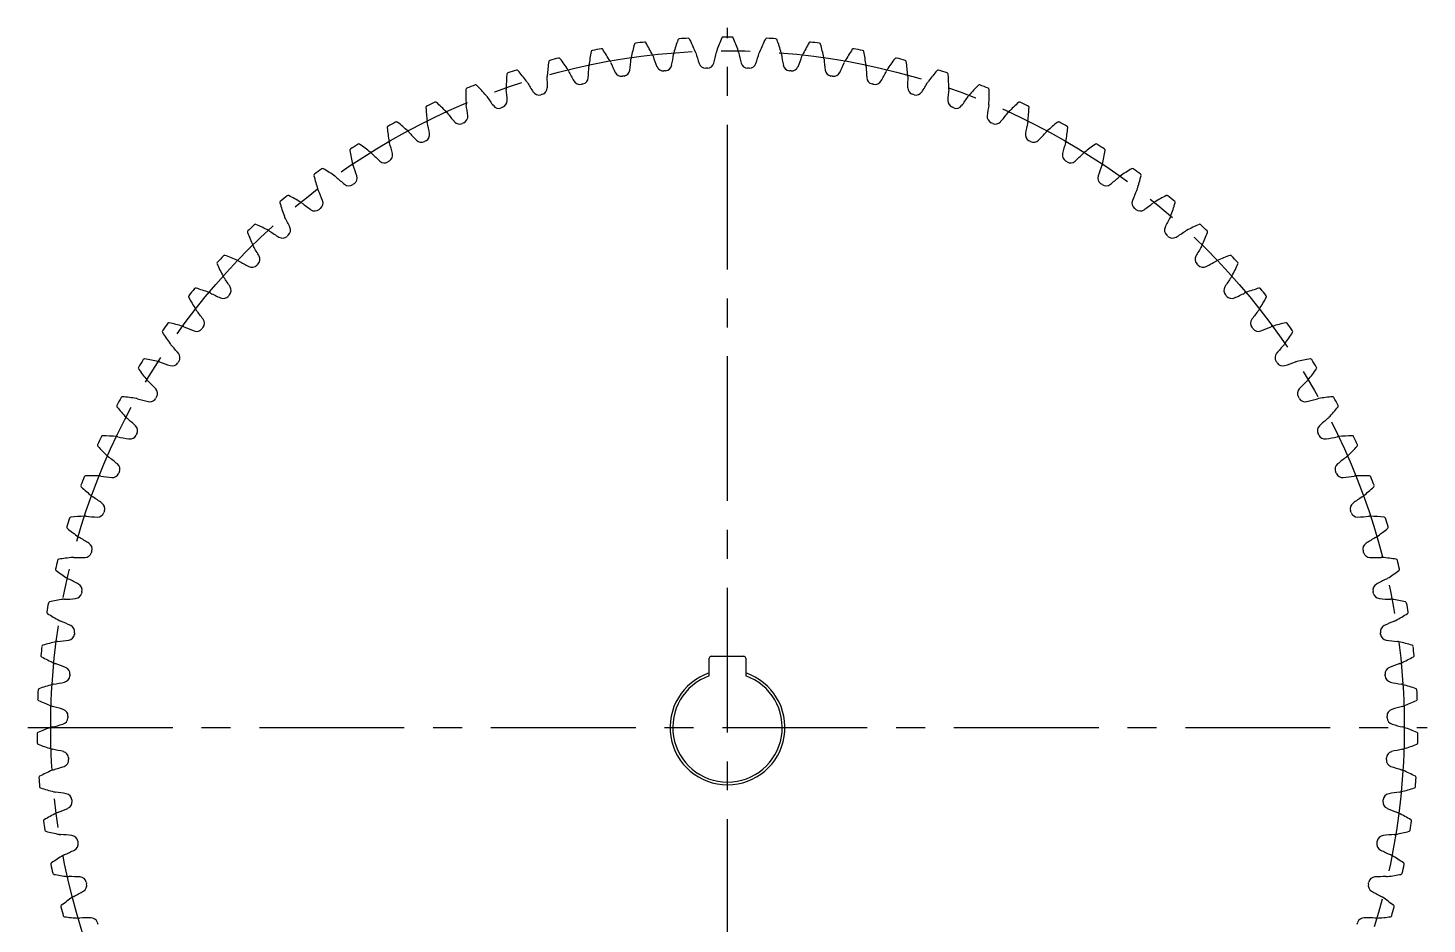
# Model space of a CAD drawing. Extents: x -1 to 234, y -13 to 176.
# Drawn here: x -1 to 152.5, y 64.2 to 162.5 of the extents above; entities that cross this region are included whole.
import ezdxf

# ---------------------------------------------------------------- set-up
doc = ezdxf.new("R2010")
doc.units = 0
doc.header["$LTSCALE"] = 0.5
doc.linetypes.add('CENTER', pattern=[50.8, 31.75, -6.35, 6.35, -6.35])
doc.layers.add('MSM_CENTER', color=1, linetype='CENTER')
doc.layers.add('MSM_CONTINUOUS', color=7, linetype='CONTINUOUS')

msp = doc.modelspace()

# ---------------------------------------------------------------- linework, layer by layer
at = {"layer": 'MSM_CENTER'}
for p, q in [((75.75, 9), (75.75, 162.5)), ((-1, 85.75), (152.5, 85.75))]:
    msp.add_line(p, q, dxfattribs=at)
msp.add_circle((75.75, 85.75), 74.25, dxfattribs=at)
at = {"layer": 'MSM_CONTINUOUS'}
for p, q in [((73.75, 91.41), (73.75, 93.35)), ((73.95, 93.55), (77.55, 93.55)), ((77.75, 93.35), (77.75, 91.41))]:
    msp.add_line(p, q, dxfattribs=at)
for centre, radius, start, end in [((93.72, 153.17), 24.75, 161.039, 164.5455), ((70.46, 161.16), 0.15, 94.0158, 161.039), ((75.75, 85.75), 75.75, 93.2569, 94.0158), ((71.45, 161.23), 0.15, 26.2337, 93.2569), ((49.39, 150.35), 24.75, 22.7273, 26.2337), ((97.96, 151.9), 24.75, 157.4026, 160.9091), ((75.25, 161.35), 0.15, 90.3795, 157.4026), ((75.75, 85.75), 75.75, 89.6205, 90.3795), ((76.25, 161.35), 0.15, 22.5974, 89.6205), ((53.54, 151.9), 24.75, 19.0909, 22.5974), ((102.11, 150.35), 24.75, 153.7663, 157.2727), ((80.05, 161.23), 0.15, 86.7431, 153.7663), ((75.75, 85.75), 75.75, 85.9842, 86.7431), ((81.04, 161.16), 0.15, 18.961, 85.9841), ((57.78, 153.17), 24.75, 15.4545, 18.961), ((85.04, 154.9), 24.75, 168.3117, 171.8182), ((60.95, 159.89), 0.15, 101.2886, 168.3117), ((75.75, 85.75), 75.75, 100.5296, 101.2886), ((61.93, 160.08), 0.15, 33.5065, 100.5297), ((41.42, 146.5), 24.75, 30, 33.5065), ((89.41, 154.18), 24.75, 164.6754, 168.1818), ((65.68, 160.68), 0.15, 97.6522, 164.6754), ((75.75, 85.75), 75.75, 96.8933, 97.6522), ((66.68, 160.8), 0.15, 29.8701, 96.8933), ((45.34, 148.55), 24.75, 26.3636, 29.8701), ((71.07, 159.43), 1.25, 164.5455, 171.8007), ((71.07, 159.43), 1.25, 15.472, 22.7273), ((93.47, 165.66), 22, 195.5241, 198.7191), ((53, 164.37), 22, 344.9173, 348.1122), ((75.75, 159.58), 1.25, 160.9091, 168.1644), ((75.75, 159.58), 1.25, 11.8356, 19.0909), ((98.5, 164.37), 22, 191.8878, 195.0827), ((58.03, 165.66), 22, 341.2809, 344.4759), ((80.43, 159.43), 1.25, 157.2727, 164.528), ((80.43, 159.43), 1.25, 8.1993, 15.4546), ((106.16, 148.55), 24.75, 150.1299, 153.6364), ((84.82, 160.8), 0.15, 83.1067, 150.13), ((75.75, 85.75), 75.75, 82.3478, 83.1067), ((85.82, 160.68), 0.15, 15.3245, 82.3477), ((62.09, 154.18), 24.75, 11.8182, 15.3246), ((110.08, 146.5), 24.75, 146.4935, 150), ((89.57, 160.08), 0.15, 79.4704, 146.4936), ((75.75, 85.75), 75.75, 78.7114, 79.4704), ((90.55, 159.89), 0.15, 11.6883, 78.7113), ((66.46, 154.9), 24.75, 8.1818, 11.6883), ((80.64, 155.35), 24.75, 171.9481, 175.4545), ((56.28, 158.8), 0.15, 104.9249, 171.9481), ((75.75, 85.75), 75.75, 104.166, 104.9249), ((57.25, 159.05), 0.15, 37.1428, 104.166), ((37.64, 144.2), 24.75, 33.6364, 37.1428), ((38.53, 158.64), 22, 355.8264, 359.0213), ((61.78, 158.25), 1.25, 171.8182, 179.0734), ((61.78, 158.25), 1.25, 22.7447, 30), ((83.21, 167.25), 22, 202.7969, 205.9918), ((43.23, 160.86), 22, 352.19, 355.385), ((66.4, 158.99), 1.25, 168.1818, 175.4371), ((66.4, 158.99), 1.25, 19.1084, 26.3636), ((88.36, 166.62), 22, 199.1605, 202.3554), ((68.71, 158.54), 0.75, 202.3554, 275.5249), ((68.89, 158.55), 0.75, 275.3842, 348.5537), ((48.06, 162.77), 22, 348.5537, 351.7486), ((73.34, 158.84), 0.75, 198.7191, 271.8886), ((73.52, 158.84), 0.75, 271.7478, 344.9173), ((77.98, 158.84), 0.75, 195.0827, 268.2522), ((78.16, 158.84), 0.75, 268.1114, 341.2809), ((103.44, 162.77), 22, 188.2514, 191.4463), ((82.61, 158.55), 0.75, 191.4464, 264.6158), ((82.79, 158.54), 0.75, 264.4751, 337.6446), ((63.14, 166.62), 22, 337.6446, 340.8395), ((85.1, 158.99), 1.25, 153.6363, 160.8916), ((85.1, 158.99), 1.25, 4.5629, 11.8182), ((108.27, 160.86), 22, 184.615, 187.81), ((68.29, 167.25), 22, 334.0082, 337.2031), ((89.72, 158.25), 1.25, 150, 157.2553), ((89.72, 158.25), 1.25, 0.9266, 8.1818), ((112.97, 158.64), 22, 180.9787, 184.1736), ((113.86, 144.2), 24.75, 142.8572, 146.3636), ((94.25, 159.05), 0.15, 75.834, 142.8572), ((75.75, 85.75), 75.75, 75.0751, 75.834), ((95.22, 158.8), 0.15, 8.0519, 75.075), ((70.86, 155.35), 24.75, 4.5455, 8.0519), ((76.21, 155.52), 24.75, 175.5845, 179.0909), ((51.69, 157.42), 0.15, 108.5613, 175.5845), ((75.75, 85.75), 75.75, 107.8024, 108.5613), ((52.64, 157.73), 0.15, 40.7792, 107.8023), ((34.01, 141.66), 24.75, 37.2727, 40.7792), ((52.71, 155.9), 1.25, 30.0175, 37.2727), ((57.21, 157.22), 1.25, 175.4545, 182.7098), ((33.99, 156.14), 22, 359.4627, 2.6577), ((57.21, 157.22), 1.25, 26.3811, 33.6364), ((78.02, 167.56), 22, 206.4332, 209.6282), ((59.55, 157.06), 0.75, 209.6282, 282.7977), ((59.73, 157.1), 0.75, 282.6569, 355.8264), ((64.11, 157.94), 0.75, 205.9918, 279.1613), ((75.75, 85.75), 72.38, 99.0205, 99.1613), ((64.28, 157.97), 0.75, 279.0205, 352.19), ((75.75, 85.75), 72.38, 95.3842, 95.5249), ((75.75, 85.75), 72.38, 91.7478, 91.8886), ((75.75, 85.75), 72.38, 88.1114, 88.2522), ((75.75, 85.75), 72.38, 84.4751, 84.6158), ((87.22, 157.97), 0.75, 187.81, 260.9795), ((75.75, 85.75), 72.38, 80.8387, 80.9795), ((87.39, 157.94), 0.75, 260.8387, 334.0082), ((91.77, 157.1), 0.75, 184.1736, 257.3431), ((91.95, 157.06), 0.75, 257.2023, 330.3718), ((73.48, 167.56), 22, 330.3718, 333.5668), ((94.29, 157.22), 1.25, 146.3636, 153.6189), ((117.51, 156.14), 22, 177.3423, 180.5373), ((94.29, 157.22), 1.25, 357.2902, 4.5455), ((98.79, 155.9), 1.25, 142.7273, 149.9825), ((117.49, 141.66), 24.75, 139.2208, 142.7273), ((98.86, 157.73), 0.15, 72.1976, 139.2209), ((75.75, 85.75), 75.75, 71.4387, 72.1976), ((99.81, 157.42), 0.15, 4.4155, 71.4386), ((75.29, 155.52), 24.75, 0.9091, 4.4155), ((47.19, 155.75), 0.15, 112.1976, 179.2208), ((71.79, 155.41), 24.75, 179.2208, 182.7273), ((75.75, 85.75), 75.75, 111.4387, 112.1976), ((48.12, 156.12), 0.15, 44.4155, 111.4387), ((30.55, 138.9), 24.75, 40.9091, 44.4155), ((48.31, 154.29), 1.25, 33.6538, 40.9091), ((52.71, 155.9), 1.25, 179.0909, 186.3462), ((29.61, 153.35), 22, 3.0991, 6.2941), ((72.83, 167.54), 22, 210.0696, 213.2645), ((55.06, 155.89), 0.75, 213.2645, 286.434), ((75.75, 85.75), 72.38, 106.2932, 106.434), ((55.23, 155.94), 0.75, 286.2932, 359.4627), ((75.75, 85.75), 72.38, 102.6569, 102.7977), ((75.75, 85.75), 72.38, 77.2023, 77.3431), ((96.27, 155.94), 0.75, 180.5373, 253.7068), ((75.75, 85.75), 72.38, 73.566, 73.7068), ((96.44, 155.89), 0.75, 253.566, 326.7355), ((78.67, 167.54), 22, 326.7355, 329.9304), ((121.89, 153.35), 22, 173.7059, 176.9009), ((98.79, 155.9), 1.25, 353.6538, 0.9091), ((103.19, 154.29), 1.25, 139.0909, 146.3462), ((120.95, 138.9), 24.75, 135.5845, 139.0909), ((103.38, 156.12), 0.15, 68.5613, 135.5845), ((75.75, 85.75), 75.75, 67.8024, 68.5613), ((104.31, 155.75), 0.15, 0.7792, 67.8022), ((79.71, 155.41), 24.75, 357.2727, 0.7792), ((42.81, 153.79), 0.15, 115.834, 182.8572), ((67.38, 155.02), 24.75, 182.8572, 186.3636), ((75.75, 85.75), 75.75, 115.0751, 115.834), ((43.71, 154.22), 0.15, 48.0519, 115.0751), ((27.27, 135.93), 24.75, 44.5455, 48.0519), ((48.31, 154.29), 1.25, 182.7273, 189.9825), ((25.41, 150.28), 22, 6.7355, 9.9304), ((67.65, 167.19), 22, 213.7059, 216.9009), ((50.66, 154.43), 0.75, 216.9009, 290.0704), ((75.75, 85.75), 72.38, 109.9296, 110.0704), ((50.82, 154.5), 0.75, 289.9296, 3.0991), ((100.68, 154.5), 0.75, 176.9009, 250.0704), ((75.75, 85.75), 72.38, 69.9296, 70.0704), ((100.84, 154.43), 0.75, 249.9296, 323.0991), ((83.85, 167.19), 22, 323.0991, 326.2941), ((126.09, 150.28), 22, 170.0696, 173.2645), ((103.19, 154.29), 1.25, 350.0175, 357.2728), ((124.23, 135.93), 24.75, 131.9481, 135.4545), ((107.79, 154.22), 0.15, 64.9249, 131.9482), ((75.75, 85.75), 75.75, 64.166, 64.9249), ((84.12, 155.02), 24.75, 353.6364, 357.1428), ((108.69, 153.79), 0.15, 357.1428, 64.1659), ((75.75, 85.75), 75.75, 118.7114, 119.4704), ((39.43, 152.05), 0.15, 51.6883, 118.7114), ((24.18, 132.75), 24.75, 48.1818, 51.6883), ((44.02, 152.42), 1.25, 186.3636, 193.6189), ((21.42, 146.96), 22, 10.3718, 13.5668), ((44.02, 152.42), 1.25, 37.2902, 44.5455), ((62.5, 166.52), 22, 217.3423, 220.5373), ((46.35, 152.7), 0.75, 220.5373, 293.7068), ((75.75, 85.75), 72.38, 113.566, 113.7068), ((46.51, 152.78), 0.75, 293.566, 6.7355), ((104.99, 152.78), 0.75, 173.2646, 246.434), ((75.75, 85.75), 72.38, 66.2932, 66.434), ((105.15, 152.7), 0.75, 246.2932, 319.4627), ((89, 166.52), 22, 319.4627, 322.6577), ((107.48, 152.42), 1.25, 135.4545, 142.7098), ((130.08, 146.96), 22, 166.4332, 169.6282), ((107.48, 152.42), 1.25, 346.3811, 353.6364), ((127.32, 132.75), 24.75, 128.3117, 131.8182), ((112.07, 152.05), 0.15, 61.2886, 128.3118), ((75.75, 85.75), 75.75, 60.5296, 61.2886), ((38.56, 151.57), 0.15, 119.4704, 186.4935), ((63, 154.35), 24.75, 186.4935, 190), ((39.85, 150.27), 1.25, 40.9266, 48.1818), ((57.4, 165.51), 22, 220.9787, 224.1736), ((42.32, 150.79), 0.75, 297.2023, 10.3718), ((109.18, 150.79), 0.75, 169.6282, 242.7977), ((94.1, 165.51), 22, 315.8264, 319.0213), ((111.65, 150.27), 1.25, 131.8182, 139.0734), ((88.5, 154.35), 24.75, 350, 353.5065), ((112.94, 151.57), 0.15, 353.5065, 60.5295), ((34.46, 149.08), 0.15, 123.1067, 190.1299), ((58.67, 153.4), 24.75, 190.1299, 193.6364), ((75.75, 85.75), 75.75, 122.3478, 123.1067), ((35.3, 149.62), 0.15, 55.3248, 122.3478), ((21.3, 129.39), 24.75, 51.8182, 55.3246), ((39.85, 150.27), 1.25, 190, 197.2553), ((17.65, 143.39), 22, 14.0082, 17.2031), ((42.16, 150.7), 0.75, 224.1736, 297.3431), ((75.75, 85.75), 72.38, 117.2023, 117.3431), ((75.75, 85.75), 72.38, 62.6569, 62.7977), ((109.34, 150.7), 0.75, 242.6569, 315.8264), ((133.85, 143.39), 22, 162.7969, 165.9918), ((111.65, 150.27), 1.25, 342.7447, 350), ((130.2, 129.39), 24.75, 124.6754, 128.1818), ((116.2, 149.62), 0.15, 57.6522, 124.6754), ((75.75, 85.75), 75.75, 56.8933, 57.6522), ((92.83, 153.4), 24.75, 346.3636, 349.8701), ((117.04, 149.08), 0.15, 349.8699, 56.8932), ((35.83, 147.86), 1.25, 193.6364, 200.8916), ((14.11, 139.59), 22, 17.6446, 20.8395), ((35.83, 147.86), 1.25, 44.5629, 51.8182), ((52.38, 164.19), 22, 224.615, 227.81), ((38.11, 148.44), 0.75, 227.81, 300.9795), ((75.75, 85.75), 72.38, 120.8387, 120.9795), ((38.26, 148.54), 0.75, 300.8387, 14.0082), ((113.24, 148.54), 0.75, 165.9918, 239.1613), ((75.75, 85.75), 72.38, 59.0205, 59.1613), ((113.39, 148.44), 0.75, 239.0205, 312.19), ((99.12, 164.19), 22, 312.19, 315.385), ((115.67, 147.86), 1.25, 128.1818, 135.4371), ((137.39, 139.59), 22, 159.1605, 162.3554), ((115.67, 147.86), 1.25, 339.1084, 346.3637), ((30.52, 146.33), 0.15, 126.7431, 193.7663), ((54.42, 152.18), 24.75, 193.7663, 197.2727), ((75.75, 85.75), 75.75, 125.9842, 126.7431), ((31.33, 146.92), 0.15, 58.961, 125.9841), ((18.65, 125.85), 24.75, 55.4545, 58.961), ((31.97, 145.21), 1.25, 48.1993, 55.4546), ((47.45, 162.55), 22, 228.2514, 231.4463), ((34.36, 146.03), 0.75, 304.4751, 17.6446), ((117.14, 146.03), 0.75, 162.3555, 235.5249), ((104.05, 162.55), 22, 308.5537, 311.7486), ((119.53, 145.21), 1.25, 124.5454, 131.8007), ((132.85, 125.85), 24.75, 121.039, 124.5455), ((120.17, 146.92), 0.15, 54.0158, 121.0391), ((75.75, 85.75), 75.75, 53.2569, 54.0158), ((97.08, 152.18), 24.75, 342.7273, 346.2337), ((120.98, 146.33), 0.15, 346.2335, 53.2568), ((31.97, 145.21), 1.25, 197.2727, 204.528), ((10.82, 135.57), 22, 21.2809, 24.4759), ((34.21, 145.93), 0.75, 231.4463, 304.6158), ((75.75, 85.75), 72.38, 124.4751, 124.6158), ((75.75, 85.75), 72.38, 55.3842, 55.5249), ((117.29, 145.93), 0.75, 235.3842, 308.5536), ((140.68, 135.57), 22, 155.5241, 158.7191), ((119.53, 145.21), 1.25, 335.472, 342.7273), ((26.77, 143.34), 0.15, 130.3795, 197.4026), ((50.25, 150.7), 24.75, 197.4026, 200.9091), ((75.75, 85.75), 75.75, 129.6205, 130.3795), ((27.54, 143.98), 0.15, 62.5974, 129.6206), ((16.22, 122.14), 24.75, 59.0909, 62.5974), ((28.29, 142.31), 1.25, 51.8356, 59.0909), ((42.64, 160.6), 22, 231.8878, 235.0827), ((30.62, 143.29), 0.75, 308.1114, 21.2809), ((120.88, 143.29), 0.75, 158.7191, 231.8886), ((108.86, 160.6), 22, 304.9173, 308.1122), ((123.21, 142.31), 1.25, 120.9091, 128.1644), ((135.28, 122.14), 24.75, 117.4026, 120.9091), ((123.96, 143.98), 0.15, 50.3795, 117.4027), ((75.75, 85.75), 75.75, 49.6205, 50.3795), ((101.25, 150.7), 24.75, 339.0909, 342.5974), ((124.73, 143.34), 0.15, 342.5974, 49.6204), ((28.29, 142.31), 1.25, 200.9091, 208.1644), ((7.79, 131.35), 22, 24.9173, 28.1122), ((30.48, 143.17), 0.75, 235.0827, 308.2522), ((75.75, 85.75), 72.38, 128.1114, 128.2522), ((75.75, 85.75), 72.38, 51.7478, 51.8886), ((121.02, 143.17), 0.75, 231.7478, 304.9173), ((143.71, 131.35), 22, 151.8878, 155.0827), ((123.21, 142.31), 1.25, 331.8356, 339.0909), ((23.22, 140.12), 0.15, 134.0158, 201.039), ((46.18, 148.95), 24.75, 201.039, 204.5455), ((75.75, 85.75), 75.75, 133.2569, 134.0158), ((23.94, 140.81), 0.15, 66.2337, 133.2569), ((14.03, 118.29), 24.75, 62.7273, 66.2337), ((24.8, 139.19), 1.25, 55.472, 62.7273), ((37.96, 158.35), 22, 235.5241, 238.7191), ((75.75, 85.75), 72.38, 131.7478, 131.8886), ((27.06, 140.31), 0.75, 311.7478, 24.9173), ((124.44, 140.31), 0.75, 155.0827, 228.2522), ((75.75, 85.75), 72.38, 48.1114, 48.2522), ((113.54, 158.35), 22, 301.2809, 304.4759), ((126.7, 139.19), 1.25, 117.2727, 124.528), ((137.47, 118.29), 24.75, 113.7663, 117.2727), ((127.56, 140.81), 0.15, 46.7431, 113.7663), ((75.75, 85.75), 75.75, 45.9842, 46.7431), ((105.32, 148.95), 24.75, 335.4545, 338.961), ((128.28, 140.12), 0.15, 338.961, 45.9841), ((24.8, 139.19), 1.25, 204.5455, 211.8007), ((5.03, 126.95), 22, 28.5537, 31.7486), ((26.93, 140.19), 0.75, 238.7191, 311.8886), ((124.57, 140.19), 0.75, 228.1114, 301.2809), ((146.47, 126.95), 22, 148.2514, 151.4463), ((126.7, 139.19), 1.25, 328.1993, 335.4546), ((19.88, 136.68), 0.15, 137.6522, 204.6753), ((75.75, 85.75), 75.75, 136.8933, 137.6522), ((20.56, 137.41), 0.15, 69.8703, 136.8933), ((12.09, 114.31), 24.75, 66.3636, 69.8701), ((21.51, 135.85), 1.25, 59.1084, 66.3636), ((33.43, 155.81), 22, 239.1605, 242.3554), ((23.7, 137.11), 0.75, 315.3842, 28.5537), ((127.8, 137.11), 0.75, 151.4464, 224.6158), ((118.07, 155.81), 22, 297.6446, 300.8395), ((129.99, 135.85), 1.25, 113.6364, 120.8916), ((139.41, 114.31), 24.75, 110.1299, 113.6364), ((130.94, 137.41), 0.15, 43.1067, 110.13), ((75.75, 85.75), 75.75, 42.3478, 43.1067), ((131.62, 136.68), 0.15, 335.3246, 42.3477), ((42.23, 146.95), 24.75, 204.6754, 208.1818), ((21.51, 135.85), 1.25, 208.1818, 215.4371), ((2.56, 122.38), 22, 32.19, 35.385), ((23.57, 136.98), 0.75, 242.3554, 315.5249), ((75.75, 85.75), 72.38, 135.3842, 135.5249), ((75.75, 85.75), 72.38, 44.4751, 44.6158), ((127.93, 136.98), 0.75, 224.4751, 297.6445), ((148.94, 122.38), 22, 144.615, 147.81), ((129.99, 135.85), 1.25, 324.5629, 331.8182), ((109.27, 146.95), 24.75, 331.8182, 335.3246), ((75.75, 85.75), 75.75, 140.5296, 141.2886), ((17.39, 133.81), 0.15, 73.5065, 140.5297), ((10.41, 110.22), 24.75, 70, 73.5065), ((20.54, 133.7), 0.75, 319.0205, 32.19), ((130.96, 133.7), 0.75, 147.81, 220.9795), ((141.09, 110.22), 24.75, 106.4935, 110), ((134.11, 133.81), 0.15, 39.4704, 106.4936), ((75.75, 85.75), 75.75, 38.7114, 39.4704), ((16.76, 133.03), 0.15, 141.2886, 208.3117), ((38.42, 144.7), 24.75, 208.3117, 211.8182), ((18.44, 132.31), 1.25, 62.7447, 70), ((29.07, 152.98), 22, 242.7969, 245.9918), ((20.43, 133.57), 0.75, 245.9918, 319.1613), ((75.75, 85.75), 72.38, 139.0205, 139.1613), ((75.75, 85.75), 72.38, 40.8387, 40.9795), ((131.07, 133.57), 0.75, 220.8387, 294.0082), ((122.43, 152.98), 22, 294.0082, 297.2031), ((133.06, 132.31), 1.25, 110, 117.2553), ((113.08, 144.7), 24.75, 328.1818, 331.6883), ((134.74, 133.03), 0.15, 331.6881, 38.7113), ((18.44, 132.31), 1.25, 211.8182, 219.0734), ((0.38, 117.67), 22, 35.8264, 39.0213), ((17.61, 130.11), 0.75, 322.6569, 35.8264), ((133.89, 130.11), 0.75, 144.1736, 217.3431), ((151.12, 117.67), 22, 140.9787, 144.1736), ((133.06, 132.31), 1.25, 320.9266, 328.1818), ((13.88, 129.19), 0.15, 144.9249, 211.9481), ((34.75, 142.21), 24.75, 211.9481, 215.4545), ((75.75, 85.75), 75.75, 144.166, 144.9249), ((14.46, 130.01), 0.15, 77.1428, 144.166), ((8.99, 106.03), 24.75, 73.6364, 77.1428), ((15.61, 128.58), 1.25, 66.3811, 73.6364), ((24.9, 149.88), 22, 246.4332, 249.6282), ((17.51, 129.96), 0.75, 249.6282, 322.7977), ((75.75, 85.75), 72.38, 142.6569, 142.7977), ((75.75, 85.75), 72.38, 37.2023, 37.3431), ((133.99, 129.96), 0.75, 217.2023, 290.3718), ((126.6, 149.88), 22, 290.3718, 293.5668), ((135.89, 128.58), 1.25, 106.3636, 113.6189), ((142.51, 106.03), 24.75, 102.8572, 106.3636), ((116.75, 142.21), 24.75, 324.5455, 328.0519), ((137.04, 130.01), 0.15, 35.834, 102.8572), ((75.75, 85.75), 75.75, 35.0751, 35.834), ((137.62, 129.19), 0.15, 328.0517, 35.075), ((15.61, 128.58), 1.25, 215.4545, 222.7098), ((-1.49, 112.82), 22, 39.4627, 42.6577), ((152.99, 112.82), 22, 137.3423, 140.5373), ((135.89, 128.58), 1.25, 317.2902, 324.5455), ((75.75, 85.75), 75.75, 147.8024, 148.5613), ((11.78, 126.03), 0.15, 80.779, 147.8024), ((7.83, 101.75), 24.75, 77.2727, 80.7792), ((13.01, 124.68), 1.25, 70.0175, 77.2727), ((75.75, 85.75), 72.38, 146.2932, 146.434), ((14.92, 126.33), 0.75, 326.2932, 39.4627), ((136.58, 126.33), 0.75, 140.5373, 213.7068), ((75.75, 85.75), 72.38, 33.566, 33.7068), ((138.49, 124.68), 1.25, 102.7273, 109.9825), ((143.67, 101.75), 24.75, 99.2208, 102.7273), ((139.72, 126.03), 0.15, 32.1976, 99.2209), ((75.75, 85.75), 75.75, 31.4387, 32.1976), ((11.25, 125.18), 0.15, 148.5613, 215.5844), ((31.25, 139.5), 24.75, 215.5845, 219.0909), ((20.94, 146.53), 22, 250.0696, 253.2645), ((14.82, 126.18), 0.75, 253.2645, 326.434), ((136.68, 126.18), 0.75, 213.566, 286.7354), ((130.56, 146.53), 22, 286.7355, 289.9304), ((120.25, 139.5), 24.75, 320.9091, 324.4155), ((140.25, 125.18), 0.15, 324.4155, 31.4386), ((13.01, 124.68), 1.25, 219.0909, 226.3462), ((-3.05, 107.87), 22, 43.0991, 46.2941), ((12.47, 122.39), 0.75, 329.9296, 43.0991), ((139.03, 122.39), 0.75, 136.9009, 210.0704), ((154.55, 107.87), 22, 133.7059, 136.9009), ((138.49, 124.68), 1.25, 313.6538, 320.9091), ((75.75, 85.75), 75.75, 151.4387, 152.1976), ((9.35, 121.89), 0.15, 84.4155, 151.4388), ((6.96, 97.41), 24.75, 80.9091, 84.4155), ((10.67, 120.62), 1.25, 73.6538, 80.9091), ((17.19, 142.93), 22, 253.7059, 256.9009), ((12.38, 122.23), 0.75, 256.9009, 330.0704), ((75.75, 85.75), 72.38, 149.9296, 150.0704), ((75.75, 85.75), 72.38, 29.9296, 30.0704), ((139.12, 122.23), 0.75, 209.9296, 283.0991), ((134.31, 142.93), 22, 283.0991, 286.2941), ((140.83, 120.62), 1.25, 99.0909, 106.3462), ((144.54, 97.41), 24.75, 95.5845, 99.0909), ((142.15, 121.89), 0.15, 28.5613, 95.5845), ((75.75, 85.75), 75.75, 27.8024, 28.5613), ((8.88, 121.01), 0.15, 152.1976, 219.2208), ((27.94, 136.57), 24.75, 219.2208, 222.7273), ((10.67, 120.62), 1.25, 222.7273, 229.9825), ((140.83, 120.62), 1.25, 310.0175, 317.2728), ((123.56, 136.57), 24.75, 317.2727, 320.7792), ((142.62, 121.01), 0.15, 320.779, 27.8022), ((-4.29, 102.83), 22, 46.7355, 49.9304), ((10.27, 118.3), 0.75, 333.566, 46.7355), ((141.23, 118.3), 0.75, 133.2646, 206.434), ((155.79, 102.83), 22, 130.0696, 133.2645), ((6.78, 116.7), 0.15, 155.834, 222.8572), ((75.75, 85.75), 75.75, 155.0751, 155.834), ((7.19, 117.61), 0.15, 88.0519, 155.0751), ((6.36, 93.02), 24.75, 84.5455, 88.0519), ((8.59, 116.42), 1.25, 77.2902, 84.5455), ((13.68, 139.1), 22, 257.3423, 260.5373), ((10.19, 118.14), 0.75, 260.5373, 333.7068), ((75.75, 85.75), 72.38, 153.566, 153.7068), ((75.75, 85.75), 72.38, 26.2932, 26.434), ((141.31, 118.14), 0.75, 206.2932, 279.4627), ((137.82, 139.1), 22, 279.4627, 282.6577), ((142.91, 116.42), 1.25, 95.4545, 102.7098), ((145.14, 93.02), 24.75, 91.9481, 95.4545), ((144.31, 117.61), 0.15, 24.9249, 91.9482), ((75.75, 85.75), 75.75, 24.166, 24.9249), ((144.72, 116.7), 0.15, 317.1426, 24.1659), ((24.81, 133.43), 24.75, 222.8572, 226.3636), ((8.59, 116.42), 1.25, 226.3636, 233.6189), ((-5.22, 97.72), 22, 50.3718, 53.5668), ((156.72, 97.72), 22, 126.4332, 129.6282), ((142.91, 116.42), 1.25, 306.3811, 313.6364), ((126.69, 133.43), 24.75, 313.6364, 317.1428), ((8.27, 113.92), 0.75, 264.1736, 337.3431), ((8.34, 114.08), 0.75, 337.2023, 50.3718), ((75.75, 85.75), 72.38, 157.2023, 157.3431), ((143.16, 114.08), 0.75, 129.6282, 202.7977), ((75.75, 85.75), 72.38, 22.6569, 22.7977), ((143.23, 113.92), 0.75, 202.6569, 275.8264), ((4.95, 112.26), 0.15, 159.4704, 226.4935), ((75.75, 85.75), 75.75, 158.7114, 159.4704), ((21.89, 130.1), 24.75, 226.4935, 230), ((5.31, 113.2), 0.15, 91.6885, 158.7115), ((6.03, 88.61), 24.75, 88.1818, 91.6883), ((6.78, 112.1), 1.25, 80.9266, 88.1818), ((10.43, 135.06), 22, 260.9787, 264.1736), ((141.07, 135.06), 22, 275.8264, 279.0213), ((144.72, 112.1), 1.25, 91.8182, 99.0734), ((145.47, 88.61), 24.75, 88.3117, 91.8182), ((129.61, 130.1), 24.75, 310, 313.5065), ((146.19, 113.2), 0.15, 21.2886, 88.3118), ((75.75, 85.75), 75.75, 20.5296, 21.2886), ((146.55, 112.26), 0.15, 313.5063, 20.5295), ((6.78, 112.1), 1.25, 230, 237.2553), ((-5.81, 92.56), 22, 54.0082, 57.2031), ((157.31, 92.56), 22, 122.7969, 125.9918), ((144.72, 112.1), 1.25, 302.7447, 310), ((6.62, 109.58), 0.75, 267.81, 340.9795), ((6.68, 109.75), 0.75, 340.8387, 54.0082), ((75.75, 85.75), 72.38, 160.8387, 160.9795), ((144.82, 109.75), 0.75, 125.9918, 199.1613), ((75.75, 85.75), 72.38, 19.0205, 19.1613), ((144.88, 109.58), 0.75, 199.0205, 272.19), ((3.41, 107.72), 0.15, 163.1067, 230.1299), ((75.75, 85.75), 75.75, 162.3478, 163.1067), ((19.18, 126.6), 24.75, 230.1299, 233.6364), ((3.71, 108.67), 0.15, 95.3248, 162.3479), ((5.99, 84.18), 24.75, 91.8182, 95.3246), ((5.25, 107.67), 1.25, 84.5629, 91.8182), ((7.43, 130.82), 22, 264.615, 267.81), ((144.07, 130.82), 22, 272.19, 275.385), ((146.25, 107.67), 1.25, 88.1818, 95.4371), ((145.51, 84.18), 24.75, 84.6754, 88.1818), ((132.32, 126.6), 24.75, 306.3636, 309.8701), ((147.79, 108.67), 0.15, 17.6522, 84.6754), ((75.75, 85.75), 75.75, 16.8933, 17.6522), ((148.09, 107.72), 0.15, 309.8699, 16.8932), ((5.25, 107.67), 1.25, 233.6364, 240.8916), ((-6.08, 87.37), 22, 57.6446, 60.8395), ((5.29, 105.32), 0.75, 344.4751, 57.6446), ((146.21, 105.32), 0.75, 122.3555, 195.5249), ((157.58, 87.37), 22, 119.1605, 122.3554), ((146.25, 107.67), 1.25, 299.1084, 306.3637), ((6.23, 79.76), 24.75, 95.4545, 98.961), ((4, 103.16), 1.25, 88.1993, 95.4546), ((4.71, 126.39), 22, 268.2514, 271.4463), ((5.25, 105.15), 0.75, 271.4463, 344.6158), ((75.75, 85.75), 72.38, 164.4751, 164.6158), ((75.75, 85.75), 72.38, 15.3842, 15.5249), ((146.25, 105.15), 0.75, 195.3842, 268.5536), ((146.79, 126.39), 22, 268.5537, 271.7486), ((147.5, 103.16), 1.25, 84.5455, 91.8007), ((145.27, 79.76), 24.75, 81.039, 84.5455), ((2.16, 103.09), 0.15, 166.7431, 233.7662), ((75.75, 85.75), 75.75, 165.9842, 166.7431), ((16.71, 122.93), 24.75, 233.7663, 237.2727), ((2.4, 104.06), 0.15, 98.9608, 165.9842), ((134.79, 122.93), 24.75, 302.7273, 306.2337), ((149.1, 104.06), 0.15, 14.0158, 81.0391), ((75.75, 85.75), 75.75, 13.2569, 14.0158), ((149.34, 103.09), 0.15, 306.2335, 13.2568), ((4, 103.16), 1.25, 237.2727, 244.528), ((-6.02, 82.18), 22, 61.2809, 64.4759), ((4.19, 100.81), 0.75, 348.1114, 61.2809), ((147.31, 100.81), 0.75, 118.7191, 191.8886), ((157.52, 82.18), 22, 115.5241, 118.7191), ((147.5, 103.16), 1.25, 295.472, 302.7273), ((6.75, 75.36), 24.75, 99.0909, 102.5974), ((3.04, 98.57), 1.25, 91.8356, 99.0909), ((2.27, 121.8), 22, 271.8878, 275.0827), ((4.16, 100.64), 0.75, 275.0827, 348.2522), ((75.75, 85.75), 72.38, 168.1114, 168.2522), ((75.75, 85.75), 72.38, 11.7478, 11.8886), ((147.34, 100.64), 0.75, 191.7478, 264.9173), ((149.23, 121.8), 22, 264.9173, 268.1122), ((148.46, 98.57), 1.25, 80.9091, 88.1644), ((144.75, 75.36), 24.75, 77.4026, 80.9091), ((1.21, 98.38), 0.15, 170.3795, 237.4026), ((75.75, 85.75), 75.75, 169.6205, 170.3795), ((14.47, 119.11), 24.75, 237.4026, 240.9091), ((1.39, 99.37), 0.15, 102.5974, 169.6206), ((137.03, 119.11), 24.75, 299.0909, 302.5974), ((150.11, 99.37), 0.15, 10.3795, 77.4027), ((75.75, 85.75), 75.75, 9.6205, 10.3795), ((150.29, 98.38), 0.15, 302.5974, 9.6204), ((3.04, 98.57), 1.25, 240.9091, 248.1644), ((-5.63, 77), 22, 64.9173, 68.1122), ((3.38, 96.25), 0.75, 351.7478, 64.9173), ((148.12, 96.25), 0.75, 115.0827, 188.2522), ((157.13, 77), 22, 111.8878, 115.0827), ((148.46, 98.57), 1.25, 291.8356, 299.0909), ((2.37, 93.93), 1.25, 95.472, 102.7273), ((0.14, 117.07), 22, 275.5241, 278.7191), ((3.36, 96.07), 0.75, 278.7191, 351.8886), ((75.75, 85.75), 72.38, 171.7478, 171.8886), ((75.75, 85.75), 72.38, 8.1114, 8.2522), ((148.14, 96.07), 0.75, 188.1114, 261.2809), ((151.36, 117.07), 22, 261.2809, 264.4759), ((149.13, 93.93), 1.25, 77.2727, 84.528), ((75.75, 85.75), 75.75, 173.2569, 174.0158), ((0.56, 93.63), 0.15, 174.0158, 241.039), ((0.67, 94.63), 0.15, 106.2335, 173.257), ((7.55, 71.01), 24.75, 102.7273, 106.2337), ((143.95, 71.01), 24.75, 73.7663, 77.2727), ((150.83, 94.63), 0.15, 6.7431, 73.7663), ((75.75, 85.75), 75.75, 5.9842, 6.7431), ((150.94, 93.63), 0.15, 298.961, 5.9841), ((12.47, 115.16), 24.75, 241.039, 244.5455), ((2.37, 93.93), 1.25, 244.5455, 251.8007), ((-4.91, 71.86), 22, 68.5537, 71.7486), ((2.86, 91.63), 0.75, 355.3842, 68.5537), ((73.95, 93.35), 0.2, 90, 180), ((77.55, 93.35), 0.2, 0, 90), ((148.64, 91.63), 0.75, 111.4464, 184.6158), ((156.41, 71.86), 22, 108.2514, 111.4463), ((149.13, 93.93), 1.25, 288.1993, 295.4546), ((139.03, 115.16), 24.75, 295.4545, 298.961), ((-1.7, 112.21), 22, 279.1605, 282.3554), ((2.85, 91.46), 0.75, 282.3554, 355.5249), ((75.75, 85.75), 72.38, 175.3842, 175.5249), ((75.75, 85.75), 6.3, 108.5094, 71.4906), ((75.75, 85.75), 6, 109.4712, 70.5288), ((75.75, 85.75), 72.38, 4.4751, 4.6158), ((148.65, 91.46), 0.75, 184.4751, 257.6446), ((153.2, 112.21), 22, 257.6446, 260.8395), ((75.75, 85.75), 75.75, 176.8933, 177.6522), ((0.26, 89.85), 0.15, 109.8699, 176.8933), ((8.62, 66.71), 24.75, 106.3636, 109.8701), ((2, 89.26), 1.25, 99.1084, 106.3637), ((149.5, 89.26), 1.25, 73.6364, 80.8916), ((142.88, 66.71), 24.75, 70.1299, 73.6364), ((151.24, 89.85), 0.15, 3.1067, 70.13), ((75.75, 85.75), 75.75, 2.3478, 3.1067), ((0.21, 88.85), 0.15, 177.6522, 244.6753), ((10.74, 111.08), 24.75, 244.6754, 248.1818), ((2, 89.26), 1.25, 248.1818, 255.4371), ((-3.86, 66.77), 22, 72.19, 75.385), ((2.64, 87), 0.75, 359.0205, 72.19), ((148.86, 87), 0.75, 107.81, 180.9795), ((155.36, 66.77), 22, 104.615, 107.81), ((149.5, 89.26), 1.25, 284.5629, 291.8182), ((140.76, 111.08), 24.75, 291.8182, 295.3246), ((151.29, 88.85), 0.15, 295.3246, 2.3477), ((-3.22, 107.25), 22, 282.7969, 285.9918), ((2.63, 86.82), 0.75, 285.9918, 359.1613), ((75.75, 85.75), 72.38, 179.0205, 179.1613), ((75.75, 85.75), 72.38, 0.8387, 0.9795), ((148.87, 86.82), 0.75, 180.8387, 254.0082), ((154.72, 107.25), 22, 254.0082, 257.2031), ((0.15, 85.05), 0.15, 113.5065, 180.5297), ((75.75, 85.75), 75.75, 180.5296, 181.2886), ((9.96, 62.49), 24.75, 110, 113.5065), ((1.93, 84.58), 1.25, 102.7447, 110), ((149.57, 84.58), 1.25, 70, 77.2553), ((141.54, 62.49), 24.75, 66.4935, 70), ((151.35, 85.05), 0.15, 359.4704, 66.4936), ((75.75, 85.75), 75.75, 358.7114, 359.4704), ((0.17, 84.05), 0.15, 181.2886, 248.3117), ((9.26, 106.91), 24.75, 248.3117, 251.8182), ((1.93, 84.58), 1.25, 251.8182, 259.0734), ((-2.5, 61.76), 22, 75.8264, 79.0213), ((2.7, 82.36), 0.75, 2.6569, 75.8264), ((148.8, 82.36), 0.75, 104.1736, 177.3431), ((154, 61.76), 22, 100.9787, 104.1736), ((149.57, 84.58), 1.25, 280.9266, 288.1818), ((142.24, 106.91), 24.75, 288.1818, 291.6883), ((151.33, 84.05), 0.15, 291.6883, 358.7113), ((-4.43, 102.2), 22, 286.4332, 289.6282), ((2.71, 82.18), 0.75, 289.6282, 2.7977), ((75.75, 85.75), 72.38, 182.6569, 182.7977), ((75.75, 85.75), 72.38, 357.2023, 357.3431), ((148.79, 82.18), 0.75, 177.2023, 250.3718), ((155.93, 102.2), 22, 250.3718, 253.5668), ((0.35, 80.26), 0.15, 117.1426, 184.1661), ((75.75, 85.75), 75.75, 184.166, 184.9249), ((11.57, 58.37), 24.75, 113.6364, 117.1428), ((2.15, 79.9), 1.25, 106.3811, 113.6364), ((149.35, 79.9), 1.25, 66.3636, 73.6189), ((139.93, 58.37), 24.75, 62.8572, 66.3636), ((151.15, 80.26), 0.15, 355.834, 62.8572), ((75.75, 85.75), 75.75, 355.0751, 355.834), ((0.43, 79.26), 0.15, 184.9249, 251.9481), ((8.05, 102.65), 24.75, 251.9481, 255.4545), ((2.15, 79.9), 1.25, 255.4545, 262.7098), ((-0.82, 56.84), 22, 79.4627, 82.6577), ((3.07, 77.73), 0.75, 6.2932, 79.4627), ((148.43, 77.73), 0.75, 100.5373, 173.7068), ((152.32, 56.84), 22, 97.3423, 100.5373), ((149.35, 79.9), 1.25, 277.2902, 284.5455), ((143.45, 102.65), 24.75, 284.5455, 288.0519), ((151.07, 79.26), 0.15, 288.0517, 355.075), ((-5.31, 97.08), 22, 290.0696, 293.2645), ((3.09, 77.56), 0.75, 293.2645, 6.434), ((75.75, 85.75), 72.38, 186.2932, 186.434), ((148.41, 77.56), 0.75, 173.566, 246.7355), ((75.75, 85.75), 72.38, 353.566, 353.7068), ((156.81, 97.08), 22, 246.7355, 249.9304), ((0.85, 75.49), 0.15, 120.7792, 187.8024), ((75.75, 85.75), 75.75, 187.8024, 188.5613), ((13.44, 54.35), 24.75, 117.2727, 120.7792), ((2.67, 75.24), 1.25, 110.0175, 117.2727), ((148.83, 75.24), 1.25, 62.7273, 69.9825), ((138.06, 54.35), 24.75, 59.2208, 62.7273), ((75.75, 85.75), 75.75, 351.4387, 352.1976), ((150.65, 75.49), 0.15, 352.1976, 59.2209), ((0.99, 74.5), 0.15, 188.5613, 255.5844), ((7.12, 98.32), 24.75, 255.5845, 259.0909), ((2.67, 75.24), 1.25, 259.0909, 266.3462), ((1.17, 52.04), 22, 83.0991, 86.2941), ((3.72, 73.14), 0.75, 9.9296, 83.0991), ((147.78, 73.14), 0.75, 96.9009, 170.0704), ((150.33, 52.04), 22, 93.7059, 96.9009), ((148.83, 75.24), 1.25, 273.6538, 280.9091), ((144.38, 98.32), 24.75, 280.9091, 284.4155), ((150.51, 74.5), 0.15, 284.4155, 351.4386), ((-5.86, 91.91), 22, 293.7059, 296.9009), ((3.75, 72.96), 0.75, 296.9009, 10.0704), ((75.75, 85.75), 72.38, 189.9296, 190.0704), ((147.75, 72.96), 0.75, 169.9296, 243.0991), ((75.75, 85.75), 72.38, 349.9296, 350.0704), ((157.36, 91.91), 22, 243.0991, 246.2941), ((1.65, 70.76), 0.15, 124.4155, 191.4388), ((75.75, 85.75), 75.75, 191.4387, 192.1976), ((15.56, 50.46), 24.75, 120.9091, 124.4155), ((3.48, 70.63), 1.25, 113.6538, 120.9091), ((148.02, 70.63), 1.25, 59.0909, 66.3462), ((135.94, 50.46), 24.75, 55.5845, 59.0909), ((75.75, 85.75), 75.75, 347.8024, 348.5613), ((149.85, 70.76), 0.15, 348.5613, 55.5845), ((1.86, 69.78), 0.15, 192.1976, 259.2208), ((6.46, 93.94), 24.75, 259.2208, 262.7273), ((3.48, 70.63), 1.25, 262.7273, 269.9825), ((3.46, 47.38), 22, 86.7355, 89.9304), ((4.67, 68.6), 0.75, 13.566, 86.7355), ((146.83, 68.6), 0.75, 93.2645, 166.434), ((148.04, 47.38), 22, 90.0696, 93.2645), ((148.02, 70.63), 1.25, 270.0175, 277.2727), ((145.04, 93.94), 24.75, 277.2727, 280.7792), ((149.64, 69.78), 0.15, 280.779, 347.8023), ((-6.09, 86.73), 22, 297.3423, 300.5373), ((4.71, 68.42), 0.75, 300.5373, 13.7068), ((75.75, 85.75), 72.38, 193.566, 193.7068), ((146.79, 68.42), 0.75, 166.2932, 239.4627), ((75.75, 85.75), 72.38, 346.2932, 346.434), ((157.59, 86.73), 22, 239.4627, 242.6577), ((2.75, 66.09), 0.15, 128.0519, 195.0752), ((75.75, 85.75), 75.75, 195.0751, 195.834), ((17.91, 46.72), 24.75, 124.5455, 128.0519), ((4.59, 66.08), 1.25, 117.2902, 124.5455), ((146.91, 66.08), 1.25, 55.4545, 62.7098), ((133.59, 46.72), 24.75, 51.9481, 55.4545), ((75.75, 85.75), 75.75, 344.166, 344.9249), ((148.75, 66.09), 0.15, 344.9249, 51.9481), ((3.02, 65.12), 0.15, 195.834, 262.8571), ((6.08, 89.53), 24.75, 262.8572, 266.3636), ((4.59, 66.08), 1.25, 266.3636, 273.6189), ((6.03, 42.87), 22, 90.3718, 93.5668), ((5.9, 64.12), 0.75, 17.2023, 90.3718), ((145.6, 64.12), 0.75, 89.6282, 162.7977), ((145.47, 42.87), 22, 86.4332, 89.6282), ((146.91, 66.08), 1.25, 266.3811, 273.6364), ((145.42, 89.53), 24.75, 273.6364, 277.1428), ((148.48, 65.12), 0.15, 277.1426, 344.1659), ((75.75, 85.75), 72.38, 197.2023, 197.3431), ((75.75, 85.75), 72.38, 342.6569, 342.7977)]:
    msp.add_arc(centre, radius, start, end, dxfattribs=at)

doc.saveas('drawing.dxf')
